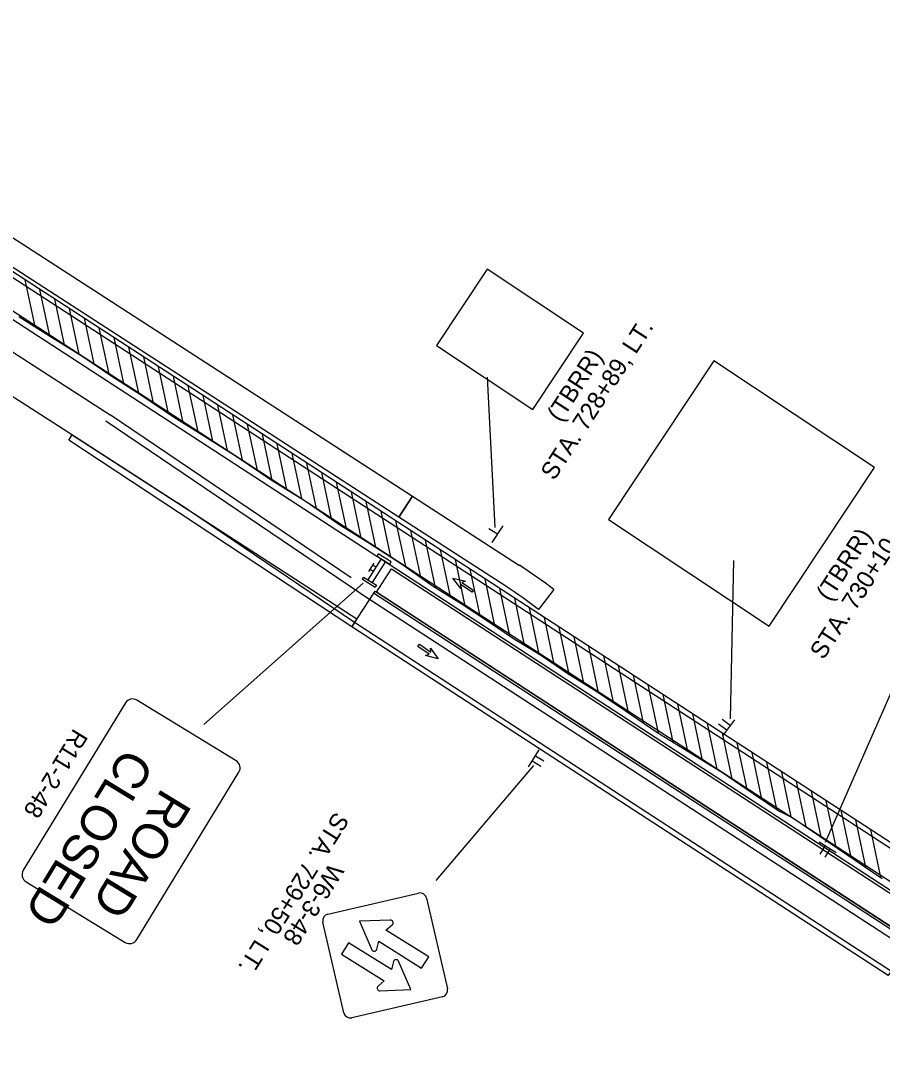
# Model space of a CAD drawing. Extents: x 134216 to 153308, y 327065 to 339865.
# Drawn here: x 144879 to 145223.1, y 332912.4 to 333331.9 of the extents above; entities that cross this region are included whole.
import ezdxf

# ---------------------------------------------------------------- set-up
doc = ezdxf.new("R2010")
doc.units = 0
for name, color, linetype in [('_CIVIL_CONSTRUCTION', 7, 'Continuous'), ('DR_P_Erosion_Control', 7, 'Continuous'), ('DR_P_Inlet_Protection', 7, 'Continuous'), ('DR_X_GenericNode', 7, 'Continuous'), ('PM_P_Edge_Line', 7, 'Continuous'), ('SC_Shading2', 7, 'Continuous'), ('SH_Text', 7, 'Continuous'), ('UT_X_Misc_Cells', 7, 'Continuous')]:
    doc.layers.add(name, color=color, linetype=linetype)

msp = doc.modelspace()

# ---------------------------------------------------------------- linework, layer by layer
at = {"layer": '_CIVIL_CONSTRUCTION'}
for p, q in [((145250.02, 332988.34), (144752.84, 333311.53)), ((144880.54, 333228.52), (144884.51, 333209.81)), ((144886.47, 333224.66), (144890.4, 333206.11)), ((144892.4, 333220.81), (144896.29, 333202.47)), ((144898.33, 333216.96), (144902.17, 333198.83)), ((144904.25, 333213.1), (144908.11, 333194.91)), ((144910.18, 333209.25), (144914.08, 333190.88)), ((144916.11, 333205.39), (144920.01, 333187.01)), ((144922.04, 333201.54), (144925.94, 333183.17)), ((144927.97, 333197.69), (144931.9, 333179.17)), ((144933.9, 333193.83), (144937.86, 333175.14)), ((144939.83, 333189.98), (144943.77, 333171.37)), ((144945.75, 333186.13), (144949.65, 333167.75)), ((144951.68, 333182.27), (144955.54, 333164.06)), ((144957.61, 333178.42), (144961.46, 333160.28)), ((144963.54, 333174.56), (144967.39, 333156.42)), ((144969.47, 333170.71), (144973.35, 333152.41)), ((144975.4, 333166.86), (144979.31, 333148.42)), ((144981.33, 333163), (144985.2, 333144.76)), ((144987.25, 333159.15), (144991.08, 333141.09)), ((144993.18, 333155.29), (144997.03, 333137.13)), ((144999.11, 333151.44), (145003.02, 333133.02)), ((145005.04, 333147.59), (145008.96, 333129.1)), ((145010.97, 333143.73), (145014.85, 333125.45)), ((145016.9, 333139.88), (145020.75, 333121.73)), ((145022.83, 333136.03), (145026.68, 333117.86)), ((145028.75, 333132.17), (145032.63, 333113.91)), ((145034.68, 333128.32), (145038.62, 333109.73)), ((145040.61, 333124.46), (145044.6, 333105.63)), ((145046.54, 333120.61), (145050.49, 333101.98)), ((145052.47, 333116.76), (145056.39, 333098.25)), ((145058.4, 333112.9), (145062.34, 333094.29)), ((145064.33, 333109.05), (145068.3, 333090.29)), ((145070.25, 333105.19), (145074.28, 333086.22)), ((145076.18, 333101.34), (145080.17, 333082.56)), ((145082.11, 333097.49), (145086.03, 333078.99)), ((145088.04, 333093.63), (145091.99, 333075)), ((145093.97, 333089.78), (145097.96, 333070.95)), ((145099.9, 333085.92), (145103.85, 333067.29)), ((145105.83, 333082.07), (145109.74, 333063.59)), ((145111.75, 333078.22), (145115.7, 333059.59)), ((145117.68, 333074.36), (145121.67, 333055.58)), ((145123.61, 333070.51), (145127.64, 333051.52)), ((145129.54, 333066.66), (145133.6, 333047.5)), ((145135.47, 333062.8), (145139.49, 333043.84)), ((145141.4, 333058.95), (145145.38, 333040.18)), ((145147.33, 333055.09), (145151.25, 333036.59)), ((145153.25, 333051.24), (145157.12, 333033)), ((145159.18, 333047.39), (145163.06, 333029.1)), ((145165.11, 333043.53), (145169.04, 333025.03)), ((145171.04, 333039.68), (145175, 333020.98)), ((145176.97, 333035.82), (145180.97, 333016.96)), ((145182.9, 333031.97), (145186.73, 333013.92)), ((145188.82, 333028.12), (145192.67, 333010.01)), ((145194.75, 333024.26), (145198.64, 333005.96)), ((145200.68, 333020.41), (145204.61, 333001.9)), ((145187.43, 333013.56), (145223.1, 332989.35)), ((145206.61, 333016.56), (145210.58, 332997.85)), ((145212.54, 333012.7), (145216.55, 332993.8)), ((145218.47, 333008.85), (145222.52, 332989.75))]:
    msp.add_line(p, q, dxfattribs=at)
for points in [[(144878.2, 333213.77), (144890.85, 333205.83), (144903.7, 333197.89), (144915.33, 333190.04), (144927.17, 333182.37), (144940.02, 333173.68), (144953.43, 333165.41), (144965.4, 333157.76), (144978.99, 333148.62), (144993.02, 333139.89), (145006.49, 333130.64), (145018.74, 333123.03), (145031.11, 333114.97), (145043.78, 333106.15), (145054.91, 333099.23), (145065.88, 333091.94), (145075.43, 333085.44), (145087.03, 333078.38), (145097.6, 333071.18), (145109.19, 333063.96), (145120.43, 333056.42), (145133.06, 333047.83), (145145.18, 333040.3), (145159.37, 333031.62), (145171.55, 333023.31), (145181.82, 333016.39), (145187.43, 333013.56)], [(145296.73, 332924.59), (145021.14, 333103.74), (145027.13, 333112.96), (145302.73, 332933.82), (145302.72, 332933.82)]]:
    msp.add_lwpolyline(points, dxfattribs=at)
for points in [[(144899.51, 333166.52), (144950.63, 333133.55), (145013.21, 333093.04), (145011.23, 333089.9), (144898.12, 333164.39)], [(145011.23, 333089.9), (145020.5, 333104.16), (145234.77, 332964.87), (145225.5, 332950.62)]]:
    msp.add_lwpolyline(points, close=True, dxfattribs=at)
at = {"layer": 'DR_P_Erosion_Control'}
for p, q in [((145065.33, 333189.6), (145068.36, 333129.53)), ((145200.58, 333003.9), (145257.85, 333134.72)), ((145163.79, 333116.29), (145162.39, 333053.17)), ((144952.16, 333050.84), (145015.78, 333107.31)), ((145083.8, 333034.53), (145044.76, 332988.52))]:
    msp.add_line(p, q, dxfattribs=at)
for points in [[(145065.27, 333232.74), (145045.05, 333202.29), (145083.63, 333176.67), (145103.85, 333207.11)], [(145155.91, 333196.17), (145113.78, 333132.75), (145178.01, 333090.08), (145220.14, 333153.5)]]:
    msp.add_lwpolyline(points, close=True, dxfattribs=at)
at = {"layer": 'DR_P_Inlet_Protection'}
for p, q in [((145069.39, 333126.89), (145066.03, 333129.06)), ((145071.56, 333130.25), (145067.22, 333123.53)), ((145069.39, 333126.89), (145069.39, 333126.89)), ((145161.03, 333048.58), (145157.81, 333050.94)), ((145162.45, 333050.51), (145159.23, 333052.88)), ((145164.11, 333052.77), (145159.37, 333046.32)), ((145161.74, 333049.54), (145161.74, 333049.54)), ((145081.88, 333033.99), (145086.13, 333040.76)), ((145084.65, 333038.39), (145088.03, 333036.27)), ((145083.37, 333036.36), (145086.76, 333034.23)), ((145084.01, 333037.37), (145084.01, 333037.37)), ((145197.97, 333003.94), (145204.75, 332999.7)), ((145200.34, 333002.45), (145198.22, 332999.06)), ((145202.38, 333001.18), (145200.25, 332997.79)), ((145201.36, 333001.82), (145201.36, 333001.82)), ((145026.62, 332972.74), (145014.27, 332972.23)), ((145014.27, 332972.23), (145019.21, 332960.89)), ((145024.86, 332968.73), (145027.36, 332970.87)), ((145041.95, 332958.05), (145024.86, 332968.73)), ((145009.95, 332963.65), (145007.13, 332959.14)), ((145027.04, 332952.96), (145009.95, 332963.65)), ((145021.22, 332961.05), (145022.05, 332964.23)), ((145022.05, 332964.23), (145039.13, 332953.54)), ((145007.13, 332959.14), (145024.22, 332948.46)), ((145027.87, 332956.14), (145027.04, 332952.96)), ((145034.81, 332944.96), (145029.87, 332956.3)), ((145039.13, 332953.54), (145041.95, 332958.05)), ((145024.22, 332948.46), (145021.72, 332946.32)), ((145022.46, 332944.45), (145034.81, 332944.96))]:
    msp.add_line(p, q, dxfattribs=at)
for points in [[(144920.78, 333059.45), (144879.95, 332992.59)], [(144965.01, 333036.34), (144925.36, 333060.56)], [(144925.29, 332964.9), (144966.12, 333031.77)], [(144881.06, 332988.02), (144920.71, 332963.8)], [(145001.65, 332975.13), (145037.89, 332983.48)], [(145041.07, 332981.49), (145049.42, 332945.25)], [(145008.01, 332935.71), (144999.66, 332971.94)], [(145047.43, 332942.06), (145011.19, 332933.71)]]:
    msp.add_lwpolyline(points, dxfattribs=at)
for centre, radius, start, end in [((144923.62, 333057.72), 3.33, 58.5882, 148.5882), ((144963.28, 333033.5), 3.33, 328.5882, 58.5882), ((144882.79, 332990.86), 3.33, 148.5882, 238.5882), ((145038.48, 332980.89), 2.66, 12.9778, 102.9778), ((145002.25, 332972.54), 2.66, 102.9778, 192.9778), ((145026.67, 332971.68), 1.06, 310.6116, 92.3833), ((144922.45, 332966.64), 3.33, 238.5882, 328.5882), ((145020.19, 332961.32), 1.06, 203.5723, 345.3441), ((145028.9, 332955.87), 1.06, 23.5723, 165.3441), ((145022.42, 332945.51), 1.06, 130.6116, 272.3833), ((145046.84, 332944.65), 2.66, 282.9778, 12.9778), ((145010.6, 332936.3), 2.66, 192.9778, 282.9778)]:
    msp.add_arc(centre, radius, start, end, dxfattribs=at)
at = {"layer": 'DR_X_GenericNode'}
for p, q in [((145310.9, 332946.39), (144751.78, 333309.85)), ((144745.23, 333300.95), (145304.91, 332937.17)), ((145018.49, 333100.69), (144913, 333172.02)), ((145012.32, 333091.58), (144941.43, 333139.52)), ((145293.91, 332921.66), (145018.32, 333100.8)), ((145287.91, 332912.43), (145012.32, 333091.58))]:
    msp.add_line(p, q, dxfattribs=at)
msp.add_lwpolyline([(143353.77, 334129.43), (143584.63, 333986.21), (143703.19, 333912.57), (143829.92, 333833.93), (143948.77, 333760.2), (144043.77, 333701.51), (144162.42, 333627.84), (144257.36, 333569.15), (144399.82, 333480.83), (144510.49, 333411.95), (144589.39, 333362.98), (144676.24, 333308.52), (144802.04, 333229.13), (144895.94, 333168.95), (144941.43, 333139.52)], dxfattribs=at)
at = {"layer": 'PM_P_Edge_Line'}
msp.add_line((145091.97, 333104.74), (145085.87, 333096.81), dxfattribs=at)
msp.add_lwpolyline([(145029.99, 333133.71), (144836.29, 333258.86), (144841.6, 333267.34), (145035.44, 333142.09)], close=True, dxfattribs=at)
msp.add_lwpolyline([(145072.8, 333106.04), (145029.99, 333133.71), (145035.44, 333142.1), (145078.26, 333114.42)], dxfattribs=at)
for centre, radius, start in [((144966.99, 332942.25), 205, 52.4348), ((144966.96, 332942.26), 195, 52.4262)]:
    msp.add_arc(centre, radius, start, 57.1268, dxfattribs=at)
at = {"layer": 'SC_Shading2'}
for p, q in [((145022.99, 333117.06), (145017.66, 333108.6)), ((145017.99, 333111.94), (145020.12, 333115.32)), ((145024.69, 333116), (145019.35, 333107.54)), ((145020.86, 333113.68), (145019.59, 333114.48)), ((145019.79, 333111.99), (145018.52, 333112.79)), ((145021.17, 333112.3), (145021.17, 333112.3)), ((145051.59, 333109.32), (145051.59, 333109.32)), ((145051.59, 333109.32), (145056.72, 333108.04)), ((145054.82, 333105.13), (145051.59, 333109.32)), ((145059.27, 333103.7), (145054.66, 333106.71)), ((145054.66, 333106.71), (145054.82, 333105.13)), ((145056.72, 333108.04), (145055.21, 333107.55)), ((145055.21, 333107.55), (145059.81, 333104.54)), ((145059.81, 333104.54), (145059.27, 333103.7)), ((145059.54, 333104.12), (145059.54, 333104.12)), ((145037.67, 333082.04), (145038.24, 333082.87)), ((145042.2, 333078.92), (145037.67, 333082.04)), ((145037.96, 333082.45), (145037.96, 333082.45)), ((145038.24, 333082.87), (145042.77, 333079.74)), ((145042.77, 333079.74), (145042.65, 333081.33)), ((145042.65, 333081.33), (145045.78, 333077.06)), ((145040.68, 333078.47), (145042.2, 333078.92)), ((145045.78, 333077.06), (145040.68, 333078.47)), ((145045.78, 333077.06), (145045.78, 333077.06))]:
    msp.add_line(p, q, dxfattribs=at)
for points in [[(145026.91, 333115.78), (145021.83, 333118.97), (145021.3, 333118.13), (145026.38, 333114.93)], [(145020.51, 333105.62), (145015.44, 333108.82), (145015.97, 333109.67), (145021.04, 333106.47)]]:
    msp.add_lwpolyline(points, close=True, dxfattribs=at)
at = {"layer": 'SH_Text'}
for p, q in [((145311.99, 332948.07), (144752.84, 333311.54)), ((144898.12, 333164.39), (144899.51, 333166.52)), ((145011.23, 333089.9), (144898.12, 333164.39))]:
    msp.add_line(p, q, dxfattribs=at)
at = {"layer": 'UT_X_Misc_Cells'}
for p, q in [((144743.6, 333298.44), (145303.27, 332934.66)), ((144841.43, 333221.75), (144914.63, 333174.55)), ((145010.96, 333109.4), (144914.68, 333174.51)), ((145295.54, 332924.17), (145019.95, 333103.32))]:
    msp.add_line(p, q, dxfattribs=at)

# ---------------------------------------------------------------- texts
at = {"layer": 'DR_P_Erosion_Control'}
for s, rotation, p in [('STA. 728+89, LT.', 57.1316, (145092.11, 333147.95)), ('(TBRR)', 57.1316, (145094.66, 333171.25)), ('STA. 730+10, LT.', 57.1316, (145199.69, 333076.35)), ('(TBRR)', 57.1316, (145202.24, 333099.65)), ('R11-2-48', 238.5882, (144900.13, 333049.62)), ('STA. 729+50, LT.', 237.9778, (145004.58, 333016.4)), ('W6-3-48', 237.9778, (145002.47, 332995.95))]:
    msp.add_text(s, height=7, rotation=rotation, dxfattribs=at).set_placement(p)
at = {"layer": 'DR_P_Inlet_Protection'}
for s, p in [('CLOSED', (144920.57, 333042.16)), ('ROAD', (144935.54, 333025.9))]:
    msp.add_text(s, height=14.167, rotation=238.5882, dxfattribs=at).set_placement(p)

doc.saveas('drawing.dxf')
